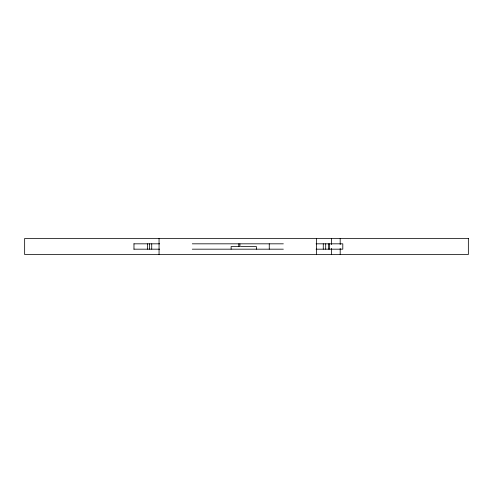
<?xml version="1.0" encoding="UTF-8"?>
<svg xmlns="http://www.w3.org/2000/svg" width="493" height="493" viewBox="0 0 493 493"><rect width="100%" height="100%" fill="white"/><g stroke="black" fill="none" stroke-linecap="round" stroke-linejoin="round"><path stroke-width="0.74" d="M133.893 243.825L159.677 243.825M192.295 243.825L283.333 243.825M316.075 243.825L342.801 243.825L342.801 249.175L316.075 249.175M240.646 246.5L256.36 246.5L256.36 249.175M133.893 249.175L159.677 249.175M192.295 249.175L283.333 249.175M340.182 238.47L340.182 244.59M340.182 248.41L340.182 254.53M331.567 238.47L331.567 244.59M331.567 248.41L331.567 254.53M329.62 243.825L329.62 249.175M328.356 243.825L328.356 249.175M325.7 243.825L325.7 249.175M323.272 243.825L323.272 249.175M316.481 238.47L316.481 254.53M269.258 243.825L269.258 249.175M239.906 243.825L239.906 246.5L231.125 246.5L231.125 249.175M238.778 243.825L238.778 246.5M159.054 238.47L159.054 254.53M151.721 243.825L151.721 249.175M149.589 243.825L149.589 249.175M147.567 243.825L147.567 249.175M133.973 243.825L133.973 249.175M468.35 238.47L24.65 238.47L24.65 254.53L468.35 254.53L468.35 238.47"/></g></svg>
